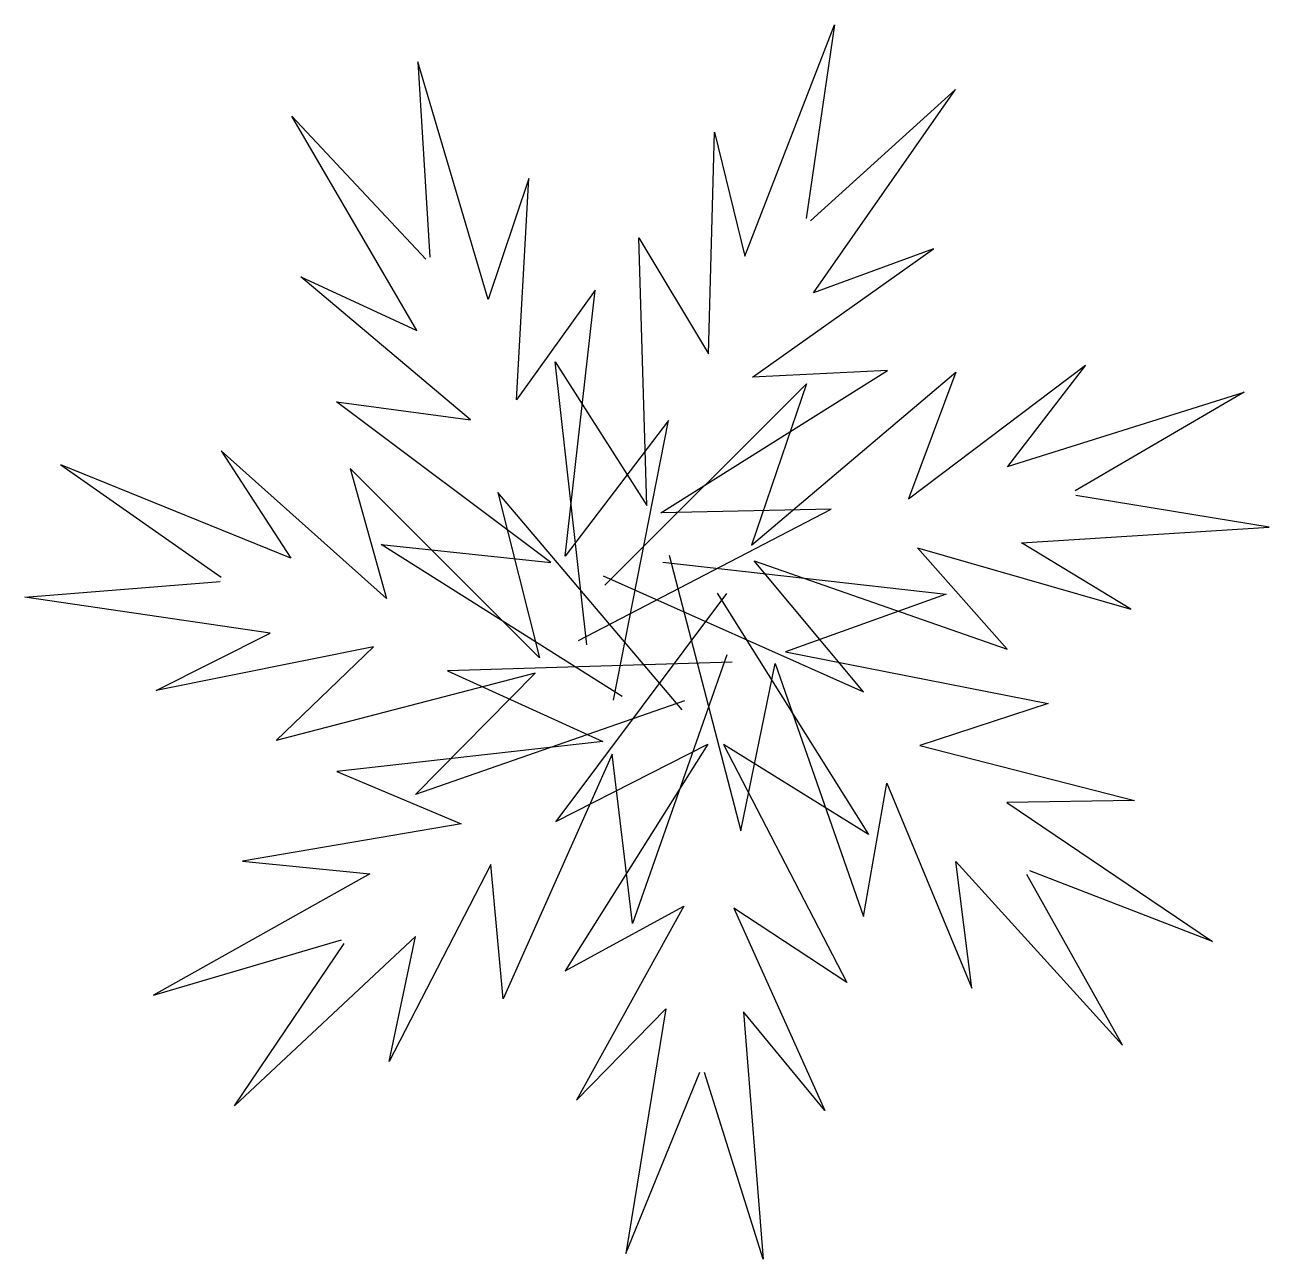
# Model space of a CAD drawing. Extents: x -1027 to 995, y -1019 to 987.
import ezdxf

# ---------------------------------------------------------------- set-up
doc = ezdxf.new("R2010")
doc.units = 0
doc.header["$MEASUREMENT"] = 0
doc.layers.get('0').update_dxf_attribs({"linetype": 'CONTINUOUS'})

msp = doc.modelspace()

# ---------------------------------------------------------------- linework, layer by layer
for points in [[(-113.9, -20.6), (-165.4, 439.6), (-16.2, 205.9), (-29.2, 641.1), (83.9, 452.7), (93.5, 813.1), (143, 611.3), (288.6, 987.3), (242.8, 672.3)], [(-70.3, -110.3), (19, 344.1), (-149.1, 123.5), (-100.2, 556.2), (-228.4, 377.8), (-208.3, 737.7), (-274.3, 540.7), (-388.4, 927.4), (-368.8, 609.7)], [(-127.3, -13.5), (283.6, 200.1), (6.4, 193.8), (375.1, 425.4), (155.7, 414.5), (449.7, 623.1), (254.4, 551.9), (485.6, 882.2), (249.5, 668.8)], [(-56.4, -104.3), (-448.3, 142.4), (-172.5, 113.4), (-520.9, 374.6), (-303.1, 345.5), (-578.9, 577.7), (-390.2, 490.6), (-593.4, 838.9), (-375.7, 606.7)], [(-84.4, 76.5), (243.3, 403.7), (153.6, 141.3), (485.8, 422.8), (409, 217), (696.7, 434.2), (569.9, 269.6), (954.6, 390.2), (679.8, 229.6)], [(40.9, -126), (-258.7, 227), (-191, -41.9), (-498.8, 266.1), (-439.3, 54.6), (-708.1, 294.8), (-595.2, 120.3), (-968.7, 272.2), (-708.1, 89.5)], [(-87.2, 91.4), (336, -96.7), (158.3, 116.2), (569.2, -27.7), (423.8, 137), (770.3, 37.2), (592.9, 145.5), (995.3, 170.7), (681.2, 222.2)], [(19.9, 125.5), (136.6, -322.7), (192.3, -51), (336, -462), (374.1, -245.6), (512.1, -578.7), (486.1, -372.5), (756.7, -671.4), (601.2, -393.7)], [(9.9, 114), (470.1, 61.8), (209, -31.7), (636.2, -115.9), (427.4, -184.2), (776.6, -273.7), (568.8, -277.1), (903, -502.7), (606.1, -388)], [(44.9, -111.4), (-392.3, -264), (-197.7, -66.5), (-619.1, -176), (-460.6, -23.9), (-814.1, -94.8), (-628.4, -1.5), (-1027.3, 56.7), (-710.1, 82.2)], [(113.2, 63), (-164.3, -307.7), (82.7, -181.8), (-148.9, -550.4), (43.9, -445.3), (-130.4, -760.9), (14.6, -612), (-50.4, -1009.9), (69.7, -715.2)], [(98.1, 63.6), (344.1, -328.7), (108.3, -182.8), (308.8, -569.3), (125.2, -448.7), (273, -777.5), (140.7, -617.2), (172.7, -1019.1), (77.3, -715.5)], [(113.6, -36.7), (-39.6, -473.7), (-72.7, -198.3), (-249.8, -596.1), (-270, -377.4), (-435, -697.9), (-392.1, -494.6), (-686.4, -770.2), (-508.5, -506.2)], [(122.6, -48.9), (-340.3, -63), (-87.8, -177.7), (-520.5, -226.4), (-318, -311.7), (-673.4, -372.1), (-466.6, -392.7), (-818.3, -590), (-512.9, -500.1)]]:
    msp.add_lwpolyline(points)

doc.saveas('drawing.dxf')
